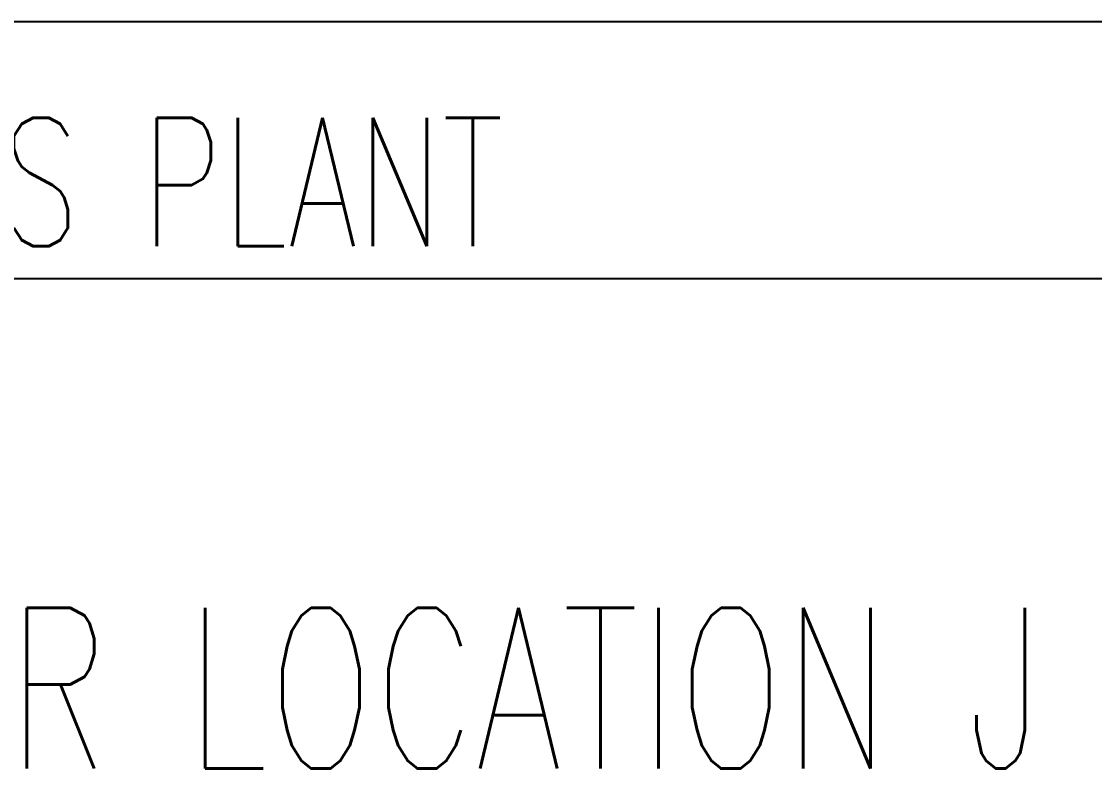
# Model space of a CAD drawing. Header units: millimetres. Extents: x -10610309 to -7681154, y 4147866 to 4574587.
# Drawn here: x -9273414 to -9256723, y 4188959 to 4200587 of the extents above; entities that cross this region are included whole.
import ezdxf
from ezdxf.enums import TextEntityAlignment as Align

# ---------------------------------------------------------------- set-up
doc = ezdxf.new("R2010")
doc.units = ezdxf.units.MM
doc.layers.add('TEG BORDER', color=7, linetype='Continuous')
doc.styles.add('HZTXT', font='simplexs.shx', dxfattribs={"width": 0.7, "bigfont": 'hztxt.shx'})
doc.styles.add('TEG BORDER', font='txt_qlt.shx', dxfattribs={"width": 0.7, "bigfont": 'hztxt.shx'})

# ---------------------------------------------------------------- blocks, each defined once
blk = doc.blocks.new('TEG BORDER A2')
at = {"layer": 'TEG BORDER'}
for p, q in [((489, 46), (589, 46)), ((489, 42), (589, 42))]:
    blk.add_line(p, q, dxfattribs=at)
at = {"layer": 'TEG BORDER', "lineweight": 25, "insert": (489, 44), "char_height": 2, "width": 100, "attachment_point": 4, "style": 'TEG BORDER'}
blk.add_mtext('\\pi8.6498,t17.239;2 {\\H1.5x;x\\H0.66667x; 75  MMSCFD TEG DEHYDRATION TYPE  NATURAL GAS PROCESS PLANT}', dxfattribs=at)

msp = doc.modelspace()

# ---------------------------------------------------------------- block references
at = {"xscale": 1000, "yscale": 1000, "zscale": 1000}
msp.add_blockref('TEG BORDER A2', (-9834031, 4154587), dxfattribs=at)

# ---------------------------------------------------------------- texts
at = {"style": 'HZTXT', "width": 0.7}
msp.add_text('SINGLE LINE DIAGRAM FOR PLANT LIGHTING FOR LOCATION J', height=2500, dxfattribs=at).set_placement((-9292944, 4190209), align=Align.MIDDLE_CENTER)

doc.saveas('drawing.dxf')
